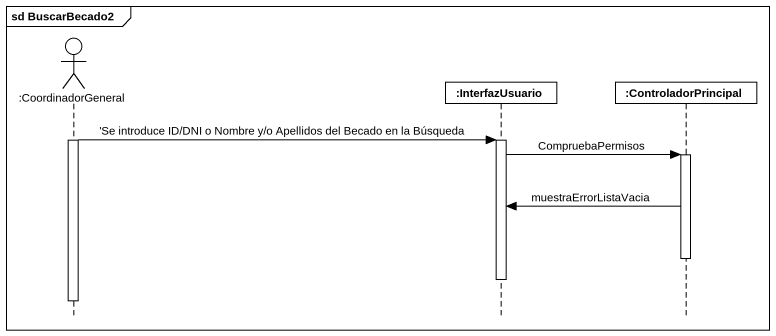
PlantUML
@startuml
mainframe sd BuscarBecado2
hide footbox
actor ":CoordinadorGeneral" as CoordinadorGeneral
participant ":InterfazUsuario" as InterfazUsuario
participant ":ControladorPrincipal" as ControladorPrincipal

activate CoordinadorGeneral
CoordinadorGeneral -> InterfazUsuario : 'Se introduce ID/DNI o Nombre y/o Apellidos del Becado en la Búsqueda
activate InterfazUsuario
InterfazUsuario -> ControladorPrincipal : CompruebaPermisos
activate ControladorPrincipal
ControladorPrincipal -> InterfazUsuario : muestraErrorListaVacia
deactivate ControladorPrincipal
deactivate InterfazUsuario
deactivate CoordinadorGeneral
@enduml
